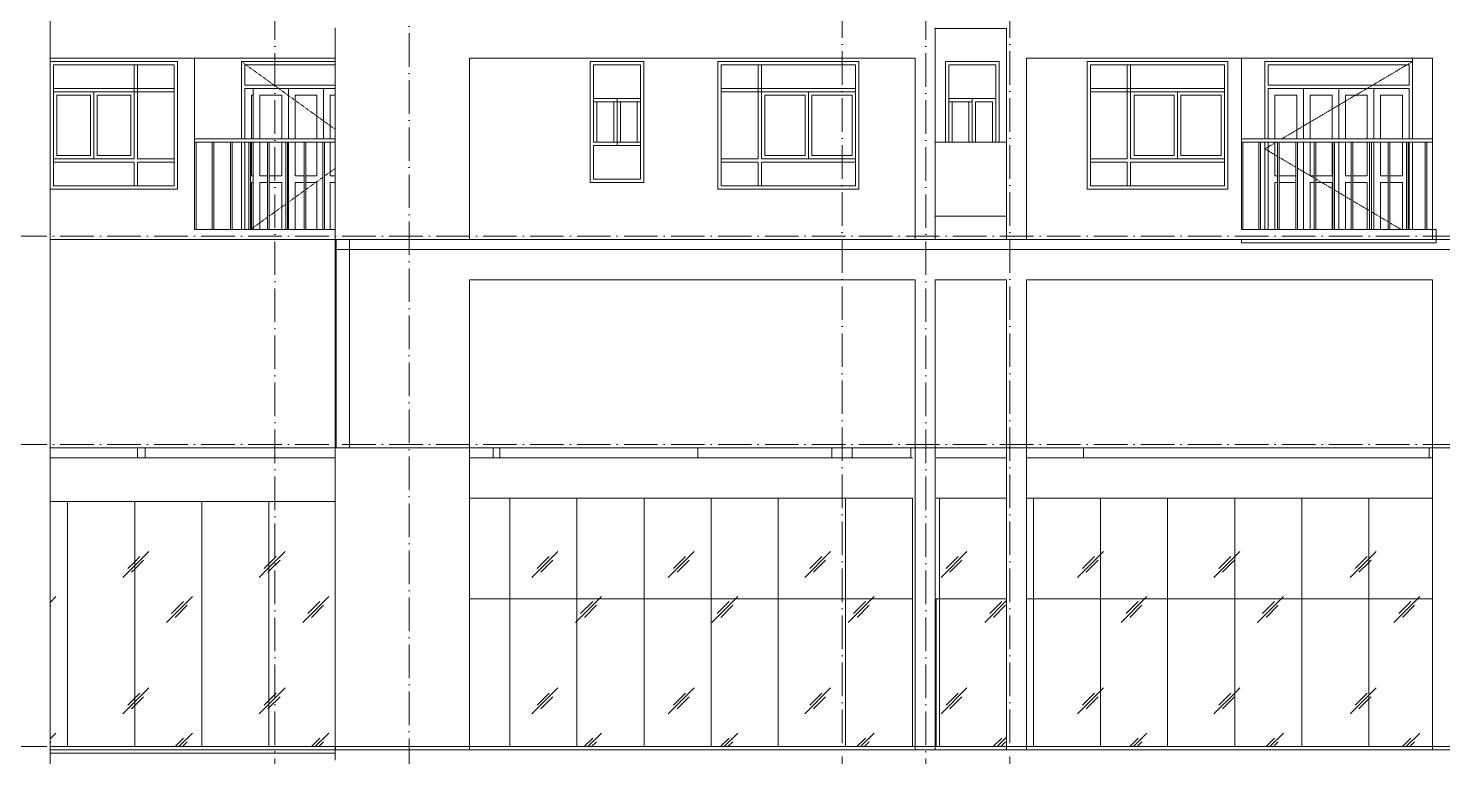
# Model space of a CAD drawing. Header units: millimetres. Extents: x -20608 to 106651, y -8981 to 93550.
# Drawn here: x -4174 to 16901, y 10850 to 21695 of the extents above; entities that cross this region are included whole.
import ezdxf

# ---------------------------------------------------------------- set-up
doc = ezdxf.new("R2010")
doc.units = ezdxf.units.MM
doc.linetypes.add('Dash 1_16_', pattern=[3.175, 1.5875, -1.5875])
doc.linetypes.add('Grid Line', pattern=[14, 10, -2, 0, -2])
for name, color, linetype, lineweight in [('CUA', 31, 'Continuous', 9), ('KINH', 152, 'Continuous', 5), ('NET CAT', 3, 'Continuous', 5), ('NET CATConcrete', 3, 'Continuous', 5), ('NET THAY 1', 41, 'Continuous', 5), ('NET THAY 2', 55, 'Continuous', 5), ('NET-THAY', 2, 'Continuous', 9), ('TRUC', 225, 'Continuous', 5)]:
    doc.layers.add(name, color=color, linetype=linetype, lineweight=lineweight)
pattern_1 = [(45, (40035.4, 1401.6), (0, 2032), [253.59, -2620.09]), (45, (39980.2, 1456.7), (0, 2032), [253.59, -2620.09]), (45, (39904.4, 1325.7), (0, 2032), [546.2, -2327.48]), (45, (38653.7, 2763), (0, 2032), [253.59, -2620.09]), (45, (38598.5, 2818.2), (0, 2032), [253.59, -2620.09]), (45, (38522.6, 2687.1), (0, 2032), [546.2, -2327.48])]

# ---------------------------------------------------------------- blocks, each defined once
blk = doc.blocks.new('System Panel - Glazed-V234-MẶT ĐỨNG 1-14')
at = {"layer": 'KINH'}
h = blk.add_hatch(dxfattribs=at)
h.set_pattern_fill('FP_3', color=256, style=0, pattern_type=2)
h.set_pattern_definition(pattern_1)
h.paths.add_polyline_path([(16751, 11000), (16751, 13200), (15801, 13200), (15801, 11000)], flags=0)
at = {"layer": 'KINH', "color": 7}
for p, q in [((16751, 13200), (15801, 13200)), ((15801, 13200), (15801, 11000))]:
    blk.add_line(p, q, dxfattribs=at)
blk = doc.blocks.new('System Panel - Glazed-V235-MẶT ĐỨNG 1-14')
at = {"layer": 'KINH'}
h = blk.add_hatch(dxfattribs=at)
h.set_pattern_fill('FP_3', color=256, style=0, pattern_type=2)
h.set_pattern_definition(pattern_1)
h.paths.add_polyline_path([(15801, 11000), (15801, 13200), (14801, 13200), (14801, 11000)], flags=0)
at = {"layer": 'KINH', "color": 7}
for p, q in [((15801, 13200), (14801, 13200)), ((14801, 13200), (14801, 11000)), ((15801, 11000), (15801, 13200))]:
    blk.add_line(p, q, dxfattribs=at)
blk = doc.blocks.new('System Panel - Glazed-V236-MẶT ĐỨNG 1-14')
at = {"layer": 'KINH'}
h = blk.add_hatch(dxfattribs=at)
h.set_pattern_fill('FP_3', color=256, style=0, pattern_type=2)
h.set_pattern_definition(pattern_1)
h.paths.add_polyline_path([(14801, 11000), (14801, 13200), (13801, 13200), (13801, 11000)], flags=0)
at = {"layer": 'KINH', "color": 7}
for p, q in [((14801, 13200), (13801, 13200)), ((13801, 13200), (13801, 11000)), ((14801, 11000), (14801, 13200))]:
    blk.add_line(p, q, dxfattribs=at)
blk = doc.blocks.new('System Panel - Glazed-V237-MẶT ĐỨNG 1-14')
at = {"layer": 'KINH'}
h = blk.add_hatch(dxfattribs=at)
h.set_pattern_fill('FP_3', color=256, style=0, pattern_type=2)
h.set_pattern_definition(pattern_1)
h.paths.add_polyline_path([(13801, 11000), (13801, 13200), (12801, 13200), (12801, 11000)], flags=0)
at = {"layer": 'KINH', "color": 7}
for p, q in [((13801, 13200), (12801, 13200)), ((12801, 13200), (12801, 11000)), ((13801, 11000), (13801, 13200))]:
    blk.add_line(p, q, dxfattribs=at)
blk = doc.blocks.new('System Panel - Glazed-V238-MẶT ĐỨNG 1-14')
at = {"layer": 'KINH'}
h = blk.add_hatch(dxfattribs=at)
h.set_pattern_fill('FP_3', color=256, style=0, pattern_type=2)
h.set_pattern_definition(pattern_1)
h.paths.add_polyline_path([(12801, 11000), (12801, 13200), (11801, 13200), (11801, 11000)], flags=0)
at = {"layer": 'KINH', "color": 7}
for p, q in [((12801, 13200), (11801, 13200)), ((11801, 13200), (11801, 11000)), ((12801, 11000), (12801, 13200))]:
    blk.add_line(p, q, dxfattribs=at)
blk = doc.blocks.new('System Panel - Glazed-V239-MẶT ĐỨNG 1-14')
at = {"layer": 'KINH'}
h = blk.add_hatch(dxfattribs=at)
h.set_pattern_fill('FP_3', color=256, style=0, pattern_type=2)
h.set_pattern_definition(pattern_1)
h.paths.add_polyline_path([(11801, 11000), (11801, 13200), (10801, 13200), (10801, 11000)], flags=0)
at = {"layer": 'KINH', "color": 7}
for p, q in [((11801, 13200), (10801, 13200)), ((10801, 13200), (10801, 11000)), ((11801, 11000), (11801, 13200))]:
    blk.add_line(p, q, dxfattribs=at)
blk = doc.blocks.new('System Panel - Glazed-V240-MẶT ĐỨNG 1-14')
at = {"layer": 'KINH', "color": 7}
for p, q in [((10801, 13200), (10701, 13200)), ((10801, 11000), (10801, 13200))]:
    blk.add_line(p, q, dxfattribs=at)
blk = doc.blocks.new('System Panel - Glazed-V241-MẶT ĐỨNG 1-14')
at = {"layer": 'KINH'}
h = blk.add_hatch(dxfattribs=at)
h.set_pattern_fill('FP_3', color=256, style=0, pattern_type=2)
h.set_pattern_definition(pattern_1)
h.paths.add_polyline_path([(10401, 11000), (10401, 13200), (9401, 13200), (9401, 11000)], flags=0)
at = {"layer": 'KINH', "color": 7}
for p, q in [((10401, 13200), (9401, 13200)), ((9401, 13200), (9401, 11000))]:
    blk.add_line(p, q, dxfattribs=at)
blk = doc.blocks.new('System Panel - Glazed-562014-MẶT ĐỨNG 1-14')
at = {"layer": 'KINH', "color": 7}
for p, q in [((9401, 13200), (9351, 13200)), ((9351, 13200), (9351, 11000)), ((9401, 11000), (9401, 13200))]:
    blk.add_line(p, q, dxfattribs=at)
blk = doc.blocks.new('System Panel - Glazed-V242-MẶT ĐỨNG 1-14')
at = {"layer": 'KINH'}
h = blk.add_hatch(dxfattribs=at)
h.set_pattern_fill('FP_3', color=256, style=0, pattern_type=2)
h.set_pattern_definition(pattern_1)
h.paths.add_polyline_path([(9001, 11000), (9001, 13200), (8001, 13200), (8001, 11000)], flags=0)
at = {"layer": 'KINH', "color": 7}
for p, q in [((9001, 13200), (8001, 13200)), ((8001, 13200), (8001, 11000)), ((9001, 11000), (9001, 13200))]:
    blk.add_line(p, q, dxfattribs=at)
blk = doc.blocks.new('System Panel - Glazed-V243-MẶT ĐỨNG 1-14')
at = {"layer": 'KINH'}
h = blk.add_hatch(dxfattribs=at)
h.set_pattern_fill('FP_3', color=256, style=0, pattern_type=2)
h.set_pattern_definition(pattern_1)
h.paths.add_polyline_path([(7001, 11000), (8001, 11000), (8001, 13200), (7001, 13200), (7001, 11395)], flags=0)
at = {"layer": 'KINH', "color": 7}
for p, q in [((8001, 13200), (7001, 13200)), ((7001, 13200), (7001, 11000)), ((8001, 11000), (8001, 13200))]:
    blk.add_line(p, q, dxfattribs=at)
blk = doc.blocks.new('System Panel - Glazed-V244-MẶT ĐỨNG 1-14')
at = {"layer": 'KINH'}
h = blk.add_hatch(dxfattribs=at)
h.set_pattern_fill('FP_3', color=256, style=0, pattern_type=2)
h.set_pattern_definition(pattern_1)
h.paths.add_polyline_path([(7001, 11000), (7001, 13200), (6001, 13200), (6001, 11000)], flags=0)
at = {"layer": 'KINH', "color": 7}
for p, q in [((7001, 13200), (6001, 13200)), ((6001, 13200), (6001, 11000)), ((7001, 11000), (7001, 13200))]:
    blk.add_line(p, q, dxfattribs=at)
blk = doc.blocks.new('System Panel - Glazed-V245-MẶT ĐỨNG 1-14')
at = {"layer": 'KINH'}
h = blk.add_hatch(dxfattribs=at)
h.set_pattern_fill('FP_3', color=256, style=0, pattern_type=2)
h.set_pattern_definition(pattern_1)
h.paths.add_polyline_path([(6001, 11000), (6001, 13200), (5001, 13200), (5001, 11000)], flags=0)
at = {"layer": 'KINH', "color": 7}
for p, q in [((6001, 13200), (5001, 13200)), ((5001, 13200), (5001, 11000)), ((6001, 11000), (6001, 13200))]:
    blk.add_line(p, q, dxfattribs=at)
blk = doc.blocks.new('System Panel - Glazed-610713-MẶT ĐỨNG 1-14')
at = {"layer": 'KINH'}
h = blk.add_hatch(dxfattribs=at)
h.set_pattern_fill('FP_3', color=256, style=0, pattern_type=2)
h.set_pattern_definition(pattern_1)
h.paths.add_polyline_path([(9001, 13200), (9001, 14700), (8001, 14700), (8001, 13200)], flags=0)
at = {"layer": 'KINH', "color": 7}
for p, q in [((8001, 14700), (8001, 13200)), ((9001, 13200), (9001, 14700)), ((8001, 13200), (9001, 13200))]:
    blk.add_line(p, q, dxfattribs=at)
blk = doc.blocks.new('System Panel - Glazed-V246-MẶT ĐỨNG 1-14')
at = {"layer": 'KINH'}
h = blk.add_hatch(dxfattribs=at)
h.set_pattern_fill('FP_3', color=256, style=0, pattern_type=2)
h.set_pattern_definition(pattern_1)
h.paths.add_polyline_path([(8001, 13200), (8001, 14700), (7001, 14700), (7001, 13200)], flags=0)
at = {"layer": 'KINH', "color": 7}
for p, q in [((7001, 14700), (7001, 13200)), ((8001, 13200), (8001, 14700)), ((7001, 13200), (8001, 13200))]:
    blk.add_line(p, q, dxfattribs=at)
blk = doc.blocks.new('System Panel - Glazed-V247-MẶT ĐỨNG 1-14')
at = {"layer": 'KINH'}
h = blk.add_hatch(dxfattribs=at)
h.set_pattern_fill('FP_3', color=256, style=0, pattern_type=2)
h.set_pattern_definition(pattern_1)
h.paths.add_polyline_path([(7001, 13200), (7001, 14700), (6001, 14700), (6001, 13200)], flags=0)
at = {"layer": 'KINH', "color": 7}
for p, q in [((6001, 14700), (6001, 13200)), ((7001, 13200), (7001, 14700)), ((6001, 13200), (7001, 13200))]:
    blk.add_line(p, q, dxfattribs=at)
blk = doc.blocks.new('System Panel - Glazed-V248-MẶT ĐỨNG 1-14')
at = {"layer": 'KINH'}
h = blk.add_hatch(dxfattribs=at)
h.set_pattern_fill('FP_3', color=256, style=0, pattern_type=2)
h.set_pattern_definition(pattern_1)
h.paths.add_polyline_path([(6001, 13200), (6001, 14700), (5001, 14700), (5001, 13200)], flags=0)
at = {"layer": 'KINH', "color": 7}
for p, q in [((5001, 14700), (5001, 13200)), ((6001, 13200), (6001, 14700)), ((5001, 13200), (6001, 13200))]:
    blk.add_line(p, q, dxfattribs=at)
blk = doc.blocks.new('System Panel - Glazed-V249-MẶT ĐỨNG 1-14')
at = {"layer": 'KINH'}
h = blk.add_hatch(dxfattribs=at)
h.set_pattern_fill('FP_3', color=256, style=0, pattern_type=2)
h.set_pattern_definition(pattern_1)
h.paths.add_polyline_path([(10401, 13200), (10401, 14700), (9401, 14700), (9401, 13200)], flags=0)
at = {"layer": 'KINH', "color": 7}
for p, q in [((9401, 14700), (9401, 13200)), ((9401, 13200), (10401, 13200))]:
    blk.add_line(p, q, dxfattribs=at)
blk = doc.blocks.new('System Panel - Glazed-V250-MẶT ĐỨNG 1-14')
at = {"layer": 'KINH'}
h = blk.add_hatch(dxfattribs=at)
h.set_pattern_fill('FP_3', color=256, style=0, pattern_type=2)
h.set_pattern_definition(pattern_1)
h.paths.add_polyline_path([(16751, 13200), (16751, 14700), (15801, 14700), (15801, 13200)], flags=0)
at = {"layer": 'KINH', "color": 7}
for p, q in [((15801, 14700), (15801, 13200)), ((15801, 13200), (16751, 13200))]:
    blk.add_line(p, q, dxfattribs=at)
blk = doc.blocks.new('System Panel - Glazed-V251-MẶT ĐỨNG 1-14')
at = {"layer": 'KINH'}
h = blk.add_hatch(dxfattribs=at)
h.set_pattern_fill('FP_3', color=256, style=0, pattern_type=2)
h.set_pattern_definition(pattern_1)
h.paths.add_polyline_path([(15801, 13200), (15801, 14700), (14801, 14700), (14801, 13200)], flags=0)
at = {"layer": 'KINH', "color": 7}
for p, q in [((14801, 14700), (14801, 13200)), ((15801, 13200), (15801, 14700)), ((14801, 13200), (15801, 13200))]:
    blk.add_line(p, q, dxfattribs=at)
blk = doc.blocks.new('System Panel - Glazed-V252-MẶT ĐỨNG 1-14')
at = {"layer": 'KINH'}
h = blk.add_hatch(dxfattribs=at)
h.set_pattern_fill('FP_3', color=256, style=0, pattern_type=2)
h.set_pattern_definition(pattern_1)
h.paths.add_polyline_path([(14801, 13200), (14801, 14700), (13801, 14700), (13801, 13200)], flags=0)
at = {"layer": 'KINH', "color": 7}
for p, q in [((13801, 14700), (13801, 13200)), ((14801, 13200), (14801, 14700)), ((13801, 13200), (14801, 13200))]:
    blk.add_line(p, q, dxfattribs=at)
blk = doc.blocks.new('System Panel - Glazed-V253-MẶT ĐỨNG 1-14')
at = {"layer": 'KINH'}
h = blk.add_hatch(dxfattribs=at)
h.set_pattern_fill('FP_3', color=256, style=0, pattern_type=2)
h.set_pattern_definition(pattern_1)
h.paths.add_polyline_path([(13801, 13200), (13801, 14700), (12801, 14700), (12801, 13200)], flags=0)
at = {"layer": 'KINH', "color": 7}
for p, q in [((12801, 14700), (12801, 13200)), ((13801, 13200), (13801, 14700)), ((12801, 13200), (13801, 13200))]:
    blk.add_line(p, q, dxfattribs=at)
blk = doc.blocks.new('System Panel - Glazed-V254-MẶT ĐỨNG 1-14')
at = {"layer": 'KINH'}
h = blk.add_hatch(dxfattribs=at)
h.set_pattern_fill('FP_3', color=256, style=0, pattern_type=2)
h.set_pattern_definition(pattern_1)
h.paths.add_polyline_path([(12801, 13200), (12801, 14700), (11801, 14700), (11801, 13200)], flags=0)
at = {"layer": 'KINH', "color": 7}
for p, q in [((11801, 14700), (11801, 13200)), ((12801, 13200), (12801, 14700)), ((11801, 13200), (12801, 13200))]:
    blk.add_line(p, q, dxfattribs=at)
blk = doc.blocks.new('System Panel - Glazed-V255-MẶT ĐỨNG 1-14')
at = {"layer": 'KINH'}
h = blk.add_hatch(dxfattribs=at)
h.set_pattern_fill('FP_3', color=256, style=0, pattern_type=2)
h.set_pattern_definition(pattern_1)
h.paths.add_polyline_path([(11801, 13200), (11801, 14700), (10801, 14700), (10801, 13200)], flags=0)
at = {"layer": 'KINH', "color": 7}
for p, q in [((10801, 14700), (10801, 13200)), ((11801, 13200), (11801, 14700)), ((10801, 13200), (11801, 13200))]:
    blk.add_line(p, q, dxfattribs=at)
blk = doc.blocks.new('System Panel - Glazed-V276-MẶT ĐỨNG 1-14')
at = {"layer": 'KINH'}
h = blk.add_hatch(dxfattribs=at)
h.set_pattern_fill('FP_3', color=256, style=0, pattern_type=2)
h.set_pattern_definition(pattern_1)
h.paths.add_polyline_path([(5001, 11000), (5001, 13200), (4001, 13200), (4001, 11000), (4312, 11000)], flags=0)
at = {"layer": 'KINH', "color": 7}
for p, q in [((5001, 13200), (4001, 13200)), ((4001, 13200), (4001, 11000)), ((5001, 11000), (5001, 13200))]:
    blk.add_line(p, q, dxfattribs=at)
blk = doc.blocks.new('System Panel - Glazed-V277-MẶT ĐỨNG 1-14')
at = {"layer": 'KINH'}
h = blk.add_hatch(dxfattribs=at)
h.set_pattern_fill('FP_3', color=256, style=0, pattern_type=2)
h.set_pattern_definition(pattern_1)
h.paths.add_polyline_path([(5001, 13200), (5001, 14700), (4001, 14700), (4001, 13200), (4312, 13200)], flags=0)
at = {"layer": 'KINH', "color": 7}
for p, q in [((4001, 14700), (4001, 13200)), ((5001, 13200), (5001, 14700)), ((4001, 13200), (5001, 13200))]:
    blk.add_line(p, q, dxfattribs=at)
blk = doc.blocks.new('System Panel - Glazed-V278-MẶT ĐỨNG 1-14')
at = {"layer": 'KINH'}
h = blk.add_hatch(dxfattribs=at)
h.set_pattern_fill('FP_3', color=256, style=0, pattern_type=2)
h.set_pattern_definition(pattern_1)
h.paths.add_polyline_path([(4001, 11000), (4001, 13200), (3001, 13200), (3001, 11000)], flags=0)
at = {"layer": 'KINH', "color": 7}
for p, q in [((4001, 13200), (3001, 13200)), ((3001, 13200), (3001, 11000)), ((4001, 11000), (4001, 13200))]:
    blk.add_line(p, q, dxfattribs=at)
blk = doc.blocks.new('System Panel - Glazed-V279-MẶT ĐỨNG 1-14')
at = {"layer": 'KINH'}
h = blk.add_hatch(dxfattribs=at)
h.set_pattern_fill('FP_3', color=256, style=0, pattern_type=2)
h.set_pattern_definition(pattern_1)
h.paths.add_polyline_path([(4001, 13200), (4001, 14700), (3001, 14700), (3001, 13200)], flags=0)
at = {"layer": 'KINH', "color": 7}
for p, q in [((3001, 14700), (3001, 13200)), ((4001, 13200), (4001, 14700)), ((3001, 13200), (4001, 13200))]:
    blk.add_line(p, q, dxfattribs=at)
blk = doc.blocks.new('System Panel - Glazed-V280-MẶT ĐỨNG 1-14')
at = {"layer": 'KINH', "color": 7}
for p, q in [((3001, 13200), (2401, 13200)), ((3001, 11000), (3001, 13200))]:
    blk.add_line(p, q, dxfattribs=at)
blk = doc.blocks.new('System Panel - Glazed-623977-MẶT ĐỨNG 1-14')
at = {"layer": 'KINH', "color": 7}
for p, q in [((3001, 13200), (3001, 14700)), ((2401, 13200), (3001, 13200))]:
    blk.add_line(p, q, dxfattribs=at)
blk = doc.blocks.new('System Panel - Glazed-V334-MẶT ĐỨNG 1-14')
at = {"layer": 'KINH'}
h = blk.add_hatch(dxfattribs=at)
h.set_pattern_fill('FP_3', color=256, style=0, pattern_type=2)
h.set_pattern_definition(pattern_1)
h.paths.add_polyline_path([(-588, 11000), (401, 11000), (401, 14650), (-588, 14650), (-588, 11395)], flags=0)
at = {"layer": 'KINH', "color": 7}
blk.add_line((-588, 14650), (-588, 11000), dxfattribs=at)
blk = doc.blocks.new('System Panel - Glazed-V335-MẶT ĐỨNG 1-14')
at = {"layer": 'KINH'}
h = blk.add_hatch(dxfattribs=at)
h.set_pattern_fill('FP_3', color=256, style=0, pattern_type=2)
h.set_pattern_definition(pattern_1)
h.paths.add_polyline_path([(-1588, 11000), (-588, 11000), (-588, 14650), (-1588, 14650), (-1588, 11395)], flags=0)
at = {"layer": 'KINH', "color": 7}
for p, q in [((-1588, 14650), (-1588, 11000)), ((-588, 11000), (-588, 14650))]:
    blk.add_line(p, q, dxfattribs=at)
blk = doc.blocks.new('System Panel - Glazed-V336-MẶT ĐỨNG 1-14')
at = {"layer": 'KINH'}
h = blk.add_hatch(dxfattribs=at)
h.set_pattern_fill('FP_3', color=256, style=0, pattern_type=2)
h.set_pattern_definition(pattern_1)
h.paths.add_polyline_path([(-1588, 11000), (-1588, 14650), (-2588, 14650), (-2588, 11000), (-2047, 11000)], flags=0)
at = {"layer": 'KINH', "color": 7}
for p, q in [((-2588, 14650), (-2588, 11000)), ((-1588, 11000), (-1588, 14650))]:
    blk.add_line(p, q, dxfattribs=at)
blk = doc.blocks.new('System Panel - Glazed-V337-MẶT ĐỨNG 1-14')
at = {"layer": 'KINH'}
h = blk.add_hatch(dxfattribs=at)
h.set_pattern_fill('FP_3', color=256, style=0, pattern_type=2)
h.set_pattern_definition(pattern_1)
h.paths.add_polyline_path([(-3588, 11000), (-2588, 11000), (-2588, 14650), (-3588, 14650), (-3588, 11395)], flags=0)
at = {"layer": 'KINH', "color": 7}
for p, q in [((-3588, 14650), (-3588, 11000)), ((-2588, 11000), (-2588, 14650))]:
    blk.add_line(p, q, dxfattribs=at)
blk = doc.blocks.new('System Panel - Glazed-633515-MẶT ĐỨNG 1-14')
at = {"layer": 'KINH'}
h = blk.add_hatch(dxfattribs=at)
h.set_pattern_fill('FP_3', color=256, style=0, pattern_type=2)
h.set_pattern_definition(pattern_1)
h.paths.add_polyline_path([(-3849, 11000), (-3588, 11000), (-3588, 14650), (-3849, 14650), (-3849, 11395)], flags=0)
at = {"layer": 'KINH', "color": 7}
blk.add_line((-3588, 11000), (-3588, 14650), dxfattribs=at)
blk = doc.blocks.new('ALC1807-ASCENT PLAZA-TANG 1_2_rvt-1-MẶT ĐỨNG 1-14')
at = {"layer": 'NET-THAY', "color": 250, "lineweight": 15}
for p, q in [((401, 18550), (-3849, 18550)), ((41016, 18550), (414, 18550)), ((414, 18550), (414, 15450)), ((414, 15450), (414, 18550)), ((414, 18550), (614, 18550)), ((614, 18550), (614, 15450)), ((-3849, 15450), (401, 15450)), ((-2549, 15450), (-2549, 15300)), ((-2433, 15450), (-2433, 15300)), ((414, 15450), (41016, 15450)), ((614, 15450), (414, 15450)), ((2851, 15300), (2851, 15450)), ((5801, 15450), (5801, 15300))]:
    blk.add_line(p, q, dxfattribs=at)
at = {"layer": 'NET-THAY', "color": 10}
for p, q in [((-3849, 11000), (401, 11000)), ((401, 11000), (41001, 11000)), ((401, 11000), (401, 10950)), ((401, 10950), (-3849, 10950)), ((41001, 10950), (401, 10950))]:
    blk.add_line(p, q, dxfattribs=at)
at = {"color": 10, "lineweight": 9}
for name in ['System Panel - Glazed-633515-MẶT ĐỨNG 1-14', 'System Panel - Glazed-V337-MẶT ĐỨNG 1-14', 'System Panel - Glazed-V336-MẶT ĐỨNG 1-14', 'System Panel - Glazed-V335-MẶT ĐỨNG 1-14', 'System Panel - Glazed-V334-MẶT ĐỨNG 1-14', 'System Panel - Glazed-623977-MẶT ĐỨNG 1-14', 'System Panel - Glazed-V279-MẶT ĐỨNG 1-14', 'System Panel - Glazed-V277-MẶT ĐỨNG 1-14', 'System Panel - Glazed-V248-MẶT ĐỨNG 1-14', 'System Panel - Glazed-V247-MẶT ĐỨNG 1-14', 'System Panel - Glazed-V246-MẶT ĐỨNG 1-14', 'System Panel - Glazed-610713-MẶT ĐỨNG 1-14', 'System Panel - Glazed-V249-MẶT ĐỨNG 1-14', 'System Panel - Glazed-V255-MẶT ĐỨNG 1-14', 'System Panel - Glazed-V254-MẶT ĐỨNG 1-14', 'System Panel - Glazed-V253-MẶT ĐỨNG 1-14', 'System Panel - Glazed-V252-MẶT ĐỨNG 1-14', 'System Panel - Glazed-V251-MẶT ĐỨNG 1-14', 'System Panel - Glazed-V250-MẶT ĐỨNG 1-14', 'System Panel - Glazed-V280-MẶT ĐỨNG 1-14', 'System Panel - Glazed-V278-MẶT ĐỨNG 1-14', 'System Panel - Glazed-V276-MẶT ĐỨNG 1-14', 'System Panel - Glazed-V245-MẶT ĐỨNG 1-14', 'System Panel - Glazed-V244-MẶT ĐỨNG 1-14', 'System Panel - Glazed-V243-MẶT ĐỨNG 1-14', 'System Panel - Glazed-V242-MẶT ĐỨNG 1-14', 'System Panel - Glazed-562014-MẶT ĐỨNG 1-14', 'System Panel - Glazed-V241-MẶT ĐỨNG 1-14', 'System Panel - Glazed-V240-MẶT ĐỨNG 1-14', 'System Panel - Glazed-V239-MẶT ĐỨNG 1-14', 'System Panel - Glazed-V238-MẶT ĐỨNG 1-14', 'System Panel - Glazed-V237-MẶT ĐỨNG 1-14', 'System Panel - Glazed-V236-MẶT ĐỨNG 1-14', 'System Panel - Glazed-V235-MẶT ĐỨNG 1-14', 'System Panel - Glazed-V234-MẶT ĐỨNG 1-14']:
    blk.add_blockref(name, (0, 0), dxfattribs=at)
blk = doc.blocks.new('CUA LO GIA - CUA LO GIA 2-933567-MẶT ĐỨNG 1-14')
at = {"layer": 'CUA', "color": 7, "linetype": 'Dash 1_16_', "lineweight": 5}
for p, q in [((401, 20189), (-999, 21200)), ((401, 19611), (238, 19494)), ((213, 19476), (-37, 19295)), ((-62, 19277), (-312, 19097)), ((-337, 19078), (-587, 18898)), ((-612, 18880), (-861, 18700))]:
    blk.add_line(p, q, dxfattribs=at)
at = {"layer": 'CUA', "color": 10}
for p, q in [((-999, 20050), (-999, 21200)), ((401, 21200), (-999, 21200)), ((-949, 21150), (-949, 20850)), ((-949, 21150), (401, 21150)), ((401, 20850), (-949, 20850)), ((-949, 20800), (-949, 20050)), ((-949, 20800), (401, 20800)), ((-849, 20700), (-849, 20050)), ((-849, 20700), (-824, 20700)), ((-824, 20050), (-824, 20800)), ((-299, 20800), (-824, 20800)), ((-724, 20700), (-399, 20700)), ((-724, 20700), (-724, 20050)), ((-399, 20050), (-399, 20700)), ((226, 20800), (-299, 20800)), ((-299, 20050), (-299, 20800)), ((-299, 20800), (-299, 20050)), ((-199, 20700), (-199, 20050)), ((-199, 20700), (126, 20700)), ((126, 20050), (126, 20700)), ((226, 20800), (226, 20050)), ((326, 20700), (401, 20700)), ((326, 20700), (326, 20050)), ((-999, 18700), (-999, 20000)), ((-949, 20000), (-949, 18700)), ((-849, 20000), (-849, 19500)), ((-824, 18700), (-824, 20000)), ((-724, 20000), (-724, 19500)), ((-399, 19500), (-399, 20000)), ((-299, 18700), (-299, 20000)), ((-299, 20000), (-299, 18700)), ((-199, 20000), (-199, 19500)), ((126, 19500), (126, 20000)), ((326, 20000), (326, 19500)), ((-849, 19500), (-824, 19500)), ((-824, 19400), (-849, 19400)), ((-849, 19400), (-849, 18700)), ((-724, 19500), (-612, 19500)), ((-724, 19400), (-724, 18700)), ((-612, 19400), (-724, 19400)), ((-587, 19500), (-399, 19500)), ((-399, 19400), (-587, 19400)), ((-399, 18700), (-399, 19400)), ((-199, 19500), (-62, 19500)), ((-62, 19400), (-199, 19400)), ((-199, 19400), (-199, 18700)), ((-37, 19500), (126, 19500)), ((126, 19400), (-37, 19400)), ((126, 18700), (126, 19400)), ((326, 19500), (401, 19500)), ((326, 19400), (326, 18700)), ((401, 19400), (326, 19400))]:
    blk.add_line(p, q, dxfattribs=at)
blk = doc.blocks.new('X-PHONG NGU 2 - X-PHONG NGU 2_Recovery_ 4-967048-MẶT ĐỨNG 1-14')
at = {"layer": 'CUA', "color": 10}
for p, q in [((-1949, 21200), (-3849, 21200)), ((-3799, 19350), (-3799, 21150)), ((-3799, 21150), (-1999, 21150)), ((-2549, 21150), (-2599, 21150)), ((-2599, 21150), (-2599, 19750)), ((-2549, 19750), (-2549, 21150)), ((-1999, 21150), (-1999, 19350)), ((-1949, 19300), (-1949, 21200)), ((-3799, 20800), (-3799, 20750)), ((-1999, 20800), (-3799, 20800)), ((-3799, 20750), (-1999, 20750)), ((-3749, 19800), (-3749, 20700)), ((-3749, 20700), (-3249, 20700)), ((-3249, 20700), (-3249, 19800)), ((-3199, 20750), (-3199, 19750)), ((-2599, 20750), (-3199, 20750)), ((-3149, 20700), (-2649, 20700)), ((-3149, 19800), (-3149, 20700)), ((-2649, 20700), (-2649, 19800)), ((-2599, 19750), (-2599, 20750)), ((-1999, 20750), (-1999, 20800)), ((-2599, 19750), (-3799, 19750)), ((-3799, 19750), (-3799, 19700)), ((-3799, 19700), (-2599, 19700)), ((-3249, 19800), (-3749, 19800)), ((-3199, 19750), (-2599, 19750)), ((-2649, 19800), (-3149, 19800)), ((-2599, 19700), (-2599, 19350)), ((-1999, 19750), (-2549, 19750)), ((-2549, 19350), (-2549, 19700)), ((-2549, 19700), (-1999, 19700)), ((-1999, 19700), (-1999, 19750)), ((-3849, 19300), (-1949, 19300)), ((-1999, 19350), (-3799, 19350)), ((-2599, 19350), (-2549, 19350))]:
    blk.add_line(p, q, dxfattribs=at)
blk = doc.blocks.new('Railing - 25mm-924614-MẶT ĐỨNG 1-14')
at = {"layer": 'NET THAY 2', "color": 7}
for p, q in [((213, 20000), (213, 18700)), ((238, 18700), (238, 20000))]:
    blk.add_line(p, q, dxfattribs=at)
blk = doc.blocks.new('Railing - 25mm-V404-MẶT ĐỨNG 1-14')
at = {"layer": 'NET THAY 2', "color": 7}
blk.add_line((-1674, 18700), (-1674, 20000), dxfattribs=at)
blk = doc.blocks.new('Railing - Railing-934011-MẶT ĐỨNG 1-14')
for name, p in [('Railing - 25mm-V404-MẶT ĐỨNG 1-14', (0, 0)), ('Railing - 25mm-924614-MẶT ĐỨNG 1-14', (-1650, 0)), ('Railing - 25mm-924614-MẶT ĐỨNG 1-14', (-1375, 0)), ('Railing - 25mm-924614-MẶT ĐỨNG 1-14', (-1100, 0)), ('Railing - 25mm-924614-MẶT ĐỨNG 1-14', (-825, 0)), ('Railing - 25mm-924614-MẶT ĐỨNG 1-14', (-550, 0)), ('Railing - 25mm-924614-MẶT ĐỨNG 1-14', (-275, 0)), ('Railing - 25mm-924614-MẶT ĐỨNG 1-14', (0, 0))]:
    blk.add_blockref(name, p)
blk = doc.blocks.new('Top Rail Type - Top Rail_Internal_-934014-MẶT ĐỨNG 1-14')
at = {"layer": 'NET THAY 1', "color": 7}
for p, q in [((401, 20050), (-1699, 20050)), ((401, 20000), (-1699, 20000))]:
    blk.add_line(p, q, dxfattribs=at)
blk = doc.blocks.new('X-PHONG NGU 1 - X-PHONG NGU 2_Recovery_-702554-MẶT ĐỨNG 1-14')
at = {"layer": 'CUA', "color": 10}
for p, q in [((4199, 21200), (4199, 19400)), ((4999, 21200), (4199, 21200)), ((4249, 20000), (4249, 21150)), ((4249, 21150), (4949, 21150)), ((4949, 21150), (4949, 20000)), ((4999, 19400), (4999, 21200)), ((4949, 20650), (4249, 20650)), ((4249, 20650), (4249, 20600)), ((4249, 20600), (4949, 20600)), ((4299, 20000), (4299, 20600)), ((4549, 20600), (4549, 20000)), ((4599, 20650), (4599, 19950)), ((4949, 20650), (4599, 20650)), ((4649, 20600), (4899, 20600)), ((4649, 20000), (4649, 20600)), ((4899, 20600), (4899, 20000)), ((4949, 20600), (4949, 20650)), ((4949, 19950), (4949, 20650)), ((4949, 20000), (4249, 20000)), ((4249, 19950), (4949, 19950)), ((4249, 19450), (4249, 19950)), ((4599, 19950), (4949, 19950)), ((4899, 20000), (4649, 20000)), ((4949, 19950), (4949, 19450)), ((4199, 19400), (4999, 19400)), ((4949, 19450), (4249, 19450))]:
    blk.add_line(p, q, dxfattribs=at)
blk = doc.blocks.new('X-PHONG NGU 2 - X-PHONG NGU 2_Recovery_-932889-MẶT ĐỨNG 1-14')
at = {"layer": 'CUA', "color": 10}
for p, q in [((6101, 21200), (6101, 19300)), ((8201, 21200), (6101, 21200)), ((6151, 21150), (8151, 21150)), ((6151, 19350), (6151, 21150)), ((6751, 21150), (6701, 21150)), ((6701, 21150), (6701, 19750)), ((6751, 19750), (6751, 21150)), ((8151, 21150), (8151, 19350)), ((8201, 19300), (8201, 21200)), ((8151, 20800), (6151, 20800)), ((6151, 20800), (6151, 20750)), ((6151, 20750), (8151, 20750)), ((7451, 20750), (6751, 20750)), ((6751, 20750), (6751, 19750)), ((6801, 19800), (6801, 20700)), ((6801, 20700), (7401, 20700)), ((7401, 20700), (7401, 19800)), ((7451, 19750), (7451, 20750)), ((7501, 20700), (8101, 20700)), ((7501, 19800), (7501, 20700)), ((8101, 20700), (8101, 19800)), ((8151, 20750), (8151, 20800)), ((6701, 19750), (6151, 19750)), ((6151, 19750), (6151, 19700)), ((6151, 19700), (6701, 19700)), ((6701, 19700), (6701, 19350)), ((6751, 19750), (7451, 19750)), ((8151, 19750), (6751, 19750)), ((6751, 19350), (6751, 19700)), ((6751, 19700), (8151, 19700)), ((7401, 19800), (6801, 19800)), ((8101, 19800), (7501, 19800)), ((8151, 19700), (8151, 19750)), ((6101, 19300), (8201, 19300)), ((8151, 19350), (6151, 19350)), ((6701, 19350), (6751, 19350))]:
    blk.add_line(p, q, dxfattribs=at)
blk = doc.blocks.new('CUA LO GIA - DB6-937381-MẶT ĐỨNG 1-14')
at = {"layer": 'CUA', "color": 10}
for p, q in [((16451, 21200), (14251, 21200)), ((14251, 21200), (14251, 20050)), ((14301, 20850), (14301, 21150)), ((14301, 21150), (16401, 21150)), ((16401, 21150), (16401, 20850)), ((16401, 20850), (14301, 20850)), ((14301, 20800), (16401, 20800)), ((14301, 20050), (14301, 20800)), ((14401, 20700), (14401, 20050)), ((14401, 20700), (14726, 20700)), ((14726, 20050), (14726, 20700)), ((14826, 20050), (14826, 20800)), ((15351, 20800), (14826, 20800)), ((14926, 20700), (15251, 20700)), ((14926, 20700), (14926, 20050)), ((15251, 20050), (15251, 20700)), ((15351, 20800), (15351, 20050)), ((15876, 20800), (15351, 20800)), ((15351, 20050), (15351, 20800)), ((15451, 20700), (15451, 20050)), ((15451, 20700), (15776, 20700)), ((15776, 20050), (15776, 20700)), ((15876, 20800), (15876, 20050)), ((15976, 20700), (16301, 20700)), ((15976, 20700), (15976, 20050)), ((16301, 20050), (16301, 20700)), ((16401, 20800), (16401, 20050)), ((14251, 20000), (14251, 18700)), ((14301, 18700), (14301, 20000)), ((14401, 20000), (14401, 19500)), ((14826, 18700), (14826, 20000)), ((14926, 20000), (14926, 19500)), ((15251, 19500), (15251, 20000)), ((15351, 20000), (15351, 18700)), ((15351, 18700), (15351, 20000)), ((15451, 20000), (15451, 19500)), ((15776, 19500), (15776, 20000)), ((15876, 20000), (15876, 18700)), ((15976, 20000), (15976, 19500)), ((16301, 19500), (16301, 20000)), ((16401, 20000), (16401, 18700)), ((14401, 19500), (14437, 19500)), ((14437, 19400), (14401, 19400)), ((14401, 19400), (14401, 18700)), ((14462, 19500), (14712, 19500)), ((14712, 19400), (14462, 19400)), ((14926, 19500), (14987, 19500)), ((14926, 19400), (14926, 18700)), ((14987, 19400), (14926, 19400)), ((15012, 19500), (15251, 19500)), ((15251, 19400), (15012, 19400)), ((15251, 18700), (15251, 19400)), ((15451, 19500), (15537, 19500)), ((15537, 19400), (15451, 19400)), ((15451, 19400), (15451, 18700)), ((15562, 19500), (15776, 19500)), ((15776, 19400), (15562, 19400)), ((15776, 18700), (15776, 19400)), ((15976, 19500), (16087, 19500)), ((15976, 19400), (15976, 18700)), ((16087, 19400), (15976, 19400)), ((16112, 19500), (16301, 19500)), ((16301, 19400), (16112, 19400)), ((16301, 18700), (16301, 19400))]:
    blk.add_line(p, q, dxfattribs=at)
at = {"layer": 'CUA', "color": 7, "linetype": 'Dash 1_16_', "lineweight": 5}
for p, q in [((14504, 20050), (16451, 21200)), ((14251, 19900), (14420, 20000)), ((14251, 19900), (14437, 19790)), ((14462, 19775), (14712, 19628)), ((14737, 19613), (14987, 19465)), ((15012, 19450), (15262, 19303)), ((15287, 19288), (15537, 19140)), ((15562, 19125), (15812, 18978)), ((15837, 18963), (16087, 18815)), ((16112, 18800), (16281, 18700))]:
    blk.add_line(p, q, dxfattribs=at)
blk = doc.blocks.new('X-PHONG NGU 2 - X-PHONG NGU 2_Recovery_-933566-MẶT ĐỨNG 1-14')
at = {"layer": 'CUA', "color": 10}
for p, q in [((11651, 21150), (13651, 21150)), ((11651, 21150), (11651, 19350)), ((12251, 21150), (12201, 21150)), ((12201, 19750), (12201, 21150)), ((12251, 21150), (12251, 19750)), ((13651, 19350), (13651, 21150)), ((13651, 20800), (11651, 20800)), ((11651, 20800), (11651, 20750)), ((11651, 20750), (13651, 20750)), ((12301, 20700), (12301, 19800)), ((12301, 20700), (12901, 20700)), ((12901, 19800), (12901, 20700)), ((12951, 19750), (12951, 20750)), ((13651, 20750), (12951, 20750)), ((13001, 20700), (13601, 20700)), ((13001, 20700), (13001, 19800)), ((13601, 19800), (13601, 20700)), ((13651, 20750), (13651, 20800)), ((13651, 20750), (13651, 19750)), ((11651, 19750), (12201, 19750)), ((11651, 19700), (11651, 19750)), ((12201, 19700), (11651, 19700)), ((12201, 19350), (12201, 19700)), ((12251, 19750), (13651, 19750)), ((12251, 19700), (12251, 19350)), ((13651, 19700), (12251, 19700)), ((12301, 19800), (12901, 19800)), ((13651, 19750), (12951, 19750)), ((13001, 19800), (13601, 19800)), ((13651, 19750), (13651, 19700)), ((11651, 19350), (13651, 19350)), ((12251, 19350), (12201, 19350))]:
    blk.add_line(p, q, dxfattribs=at)
blk = doc.blocks.new('X-PHONG NGU 1 - X-PHONG NGU 850-937383-MẶT ĐỨNG 1-14')
at = {"layer": 'CUA', "color": 10}
for p, q in [((10291, 21200), (9491, 21200)), ((9491, 20000), (9491, 21200)), ((9541, 21150), (9541, 20000)), ((9541, 21150), (10241, 21150)), ((10241, 20000), (10241, 21150)), ((10291, 21200), (10291, 20000)), ((9541, 20650), (9891, 20650)), ((9541, 20600), (9891, 20600)), ((9591, 20600), (9591, 20000)), ((9591, 20600), (9841, 20600)), ((9841, 20000), (9841, 20600)), ((9891, 20000), (9891, 20650)), ((10241, 20650), (9891, 20650)), ((9941, 20600), (10191, 20600)), ((9941, 20600), (9941, 20000)), ((10191, 20000), (10191, 20600)), ((10241, 20650), (10241, 20000))]:
    blk.add_line(p, q, dxfattribs=at)
blk = doc.blocks.new('Railing - 25mm-V405-MẶT ĐỨNG 1-14')
at = {"layer": 'NET THAY 2', "color": 7}
for p, q in [((16637, 18700), (16637, 20000)), ((16662, 18700), (16662, 20000))]:
    blk.add_line(p, q, dxfattribs=at)
blk = doc.blocks.new('Railing - 25mm-V406-MẶT ĐỨNG 1-14')
at = {"layer": 'NET THAY 2', "color": 7}
blk.add_line((13924, 18700), (13924, 20000), dxfattribs=at)
blk = doc.blocks.new('Railing - Railing-960403-MẶT ĐỨNG 1-14')
for name, p in [('Railing - 25mm-V406-MẶT ĐỨNG 1-14', (0, 0)), ('Railing - 25mm-V405-MẶT ĐỨNG 1-14', (-2475, 0)), ('Railing - 25mm-V405-MẶT ĐỨNG 1-14', (-2200, 0)), ('Railing - 25mm-V405-MẶT ĐỨNG 1-14', (-1925, 0)), ('Railing - 25mm-V405-MẶT ĐỨNG 1-14', (-1650, 0)), ('Railing - 25mm-V405-MẶT ĐỨNG 1-14', (-1375, 0)), ('Railing - 25mm-V405-MẶT ĐỨNG 1-14', (-1100, 0)), ('Railing - 25mm-V405-MẶT ĐỨNG 1-14', (-825, 0)), ('Railing - 25mm-V405-MẶT ĐỨNG 1-14', (-550, 0)), ('Railing - 25mm-V405-MẶT ĐỨNG 1-14', (-275, 0)), ('Railing - 25mm-V405-MẶT ĐỨNG 1-14', (0, 0))]:
    blk.add_blockref(name, p)
blk = doc.blocks.new('Top Rail Type - Top Rail_Internal_-960404-MẶT ĐỨNG 1-14')
at = {"layer": 'NET THAY 1', "color": 7}
for p, q in [((16751, 20050), (13901, 20050)), ((16751, 20000), (13901, 20000))]:
    blk.add_line(p, q, dxfattribs=at)
blk = doc.blocks.new('ALC1807-ASCENT PLAZA-TANG DIEN HINH_rvt-1-MẶT ĐỨNG 1-14')
at = {"layer": 'NET-THAY', "color": 250, "lineweight": 15}
for p, q in [((-1699, 21250), (-3849, 21250)), ((-3849, 21200), (-1949, 21200)), ((-1949, 21200), (-1949, 19300)), ((-1699, 18700), (-1699, 21250)), ((-999, 20050), (-999, 21200)), ((-999, 21200), (401, 21200)), ((9041, 21250), (2401, 21250)), ((2401, 21250), (2401, 18550)), ((4199, 19400), (4199, 21200)), ((4199, 21200), (4999, 21200)), ((4999, 21200), (4999, 19400)), ((6101, 19300), (6101, 21200)), ((6101, 21200), (8201, 21200)), ((8201, 21200), (8201, 19300)), ((9041, 18550), (9041, 21250)), ((9491, 21200), (10291, 21200)), ((9491, 20000), (9491, 21200)), ((10291, 21200), (10291, 20000)), ((13901, 21250), (10701, 21250)), ((10701, 21250), (10701, 18550)), ((11601, 19300), (11601, 21200)), ((11601, 21200), (13701, 21200)), ((13701, 21200), (13701, 19300)), ((13901, 18700), (13901, 21250)), ((14251, 20050), (14251, 21200)), ((14251, 21200), (16451, 21200)), ((16451, 21250), (16451, 20050)), ((-999, 18700), (-999, 20000)), ((10401, 20000), (9341, 20000)), ((14251, 18700), (14251, 20000)), ((16451, 20000), (16451, 18700)), ((4999, 19400), (4199, 19400)), ((-1949, 19300), (-3849, 19300)), ((8201, 19300), (6101, 19300)), ((13701, 19300), (11601, 19300)), ((10401, 18900), (9341, 18900)), ((401, 18700), (-1699, 18700)), ((2401, 18550), (9041, 18550)), ((10701, 18550), (13901, 18550)), ((16801, 18700), (13901, 18700)), ((13901, 18550), (13901, 18500)), ((16801, 18500), (16801, 18700)), ((13901, 18500), (16801, 18500))]:
    blk.add_line(p, q, dxfattribs=at)
at = {"color": 250, "lineweight": 15}
for name in ['X-PHONG NGU 2 - X-PHONG NGU 2_Recovery_ 4-967048-MẶT ĐỨNG 1-14', 'CUA LO GIA - CUA LO GIA 2-933567-MẶT ĐỨNG 1-14', 'X-PHONG NGU 1 - X-PHONG NGU 2_Recovery_-702554-MẶT ĐỨNG 1-14', 'X-PHONG NGU 2 - X-PHONG NGU 2_Recovery_-932889-MẶT ĐỨNG 1-14', 'X-PHONG NGU 1 - X-PHONG NGU 850-937383-MẶT ĐỨNG 1-14', 'X-PHONG NGU 2 - X-PHONG NGU 2_Recovery_-933566-MẶT ĐỨNG 1-14', 'CUA LO GIA - DB6-937381-MẶT ĐỨNG 1-14', 'Top Rail Type - Top Rail_Internal_-934014-MẶT ĐỨNG 1-14', 'Top Rail Type - Top Rail_Internal_-960404-MẶT ĐỨNG 1-14', 'Railing - Railing-934011-MẶT ĐỨNG 1-14', 'Railing - Railing-960403-MẶT ĐỨNG 1-14']:
    blk.add_blockref(name, (0, 0), dxfattribs=at)
blk = doc.blocks.new('ALC1807-ASCENT PLAZA-TANG DIEN HINH-TANG 5_rvt-1-MẶT ĐỨNG 1-14')
at = {"layer": 'NET-THAY', "color": 90}
blk.add_line((9341, 21690), (10401, 21690), dxfattribs=at)

msp = doc.modelspace()

# ---------------------------------------------------------------- linework, layer by layer
at = {"layer": 'NET CAT'}
for p, q in [((-3849.5, 81250), (-3849.5, -50)), ((400.5, 18550), (400.5, 21700)), ((9340.5, 18550), (9340.5, 21700)), ((10400.5, 18550), (10400.5, 21700)), ((2400.5, 18550), (2400.5, 21250)), ((9040.5, 18550), (9040.5, 21250)), ((10700.5, 18550), (10700.5, 21250)), ((16750.5, 21250), (16750.5, 18550)), ((2400.5, 18550), (400.5, 18550)), ((9340.5, 18550), (9040.5, 18550)), ((10700.5, 18550), (10400.5, 18550)), ((16750.5, 18550), (17250.5, 18550)), ((400.5, 10950), (400.5, 18400)), ((400.5, 18400), (2400.5, 18400)), ((9040.5, 18400), (9340.5, 18400)), ((10400.5, 18400), (10700.5, 18400)), ((16750.5, 18400), (17250.5, 18400)), ((2400.5, 10950), (2400.5, 17950)), ((9040.5, 10950), (9040.5, 17950)), ((9340.5, 10950), (9340.5, 17950)), ((10400.5, 10950), (10400.5, 17950)), ((10700.5, 10950), (10700.5, 17950)), ((16750.5, 17950), (16750.5, 10950)), ((2750.5, 15450), (2750.5, 15300)), ((7800.5, 15450), (7800.5, 15300)), ((8100.5, 15450), (8100.5, 15300)), ((8975.5, 15450), (8975.5, 15300)), ((11550.5, 15450), (11550.5, 15300)), ((16700.5, 15300), (16700.5, 15450)), ((400.5, 10950), (2400.5, 10950)), ((9040.5, 10950), (9340.5, 10950)), ((10400.5, 10950), (10700.5, 10950)), ((16750.5, 10950), (17250.5, 10950))]:
    msp.add_line(p, q, dxfattribs=at)
at = {"layer": 'NET CATConcrete'}
for p, q in [((-1724.5, 21250), (-3849.5, 21250)), ((400.5, 21250), (-1724.5, 21250)), ((9040.5, 21250), (2400.5, 21250)), ((13900.5, 21250), (10700.5, 21250)), ((16750.5, 21250), (13900.5, 21250)), ((9000.5, 18400), (2400.5, 18400)), ((9000.5, 18400), (9040.5, 18400)), ((9350.5, 18400), (9340.5, 18400)), ((10400.5, 18400), (9350.5, 18400)), ((16750.5, 18400), (10700.5, 18400)), ((2400.5, 17950), (9000.5, 17950)), ((9000.5, 17950), (9040.5, 17950)), ((9340.5, 17950), (9350.5, 17950)), ((9350.5, 17950), (10400.5, 17950)), ((10700.5, 17950), (16750.5, 17950)), ((-3849.5, 15300), (400.5, 15300)), ((2400.5, 15300), (9000.5, 15300)), ((2400.5, 15300), (2400.5, 14700)), ((9350.5, 15300), (10400.5, 15300)), ((10400.5, 14700), (10400.5, 15300)), ((10700.5, 15300), (10700.5, 14700)), ((10700.5, 15300), (16750.5, 15300)), ((16750.5, 14700), (16750.5, 15300)), ((400.5, 14650), (-3849.5, 14650)), ((2400.5, 14700), (9000.5, 14700)), ((9350.5, 14700), (10400.5, 14700)), ((10700.5, 14700), (16750.5, 14700)), ((-3849.5, 10900), (400.5, 10900))]:
    msp.add_line(p, q, dxfattribs=at)
at = {"layer": 'NET-THAY'}
for p, q in [((400.5, 18550), (25800.5, 18550)), ((400.5, 18400), (400.5, 18550)), ((10700.5, 18400), (400.5, 18400)), ((39700.5, 18400), (10700.5, 18400)), ((400.5, 10950), (25800.5, 10950)), ((400.5, 10800), (400.5, 10950))]:
    msp.add_line(p, q, dxfattribs=at)
at = {"layer": 'TRUC', "linetype": 'Grid Line', "ltscale": 50}
for p, q in [((-499.5, -5780.6), (-499.5, 91838.4)), ((1500.5, -4083), (1500.5, 91838.4)), ((7950.5, -4350), (7950.5, 91838.4)), ((9200.5, -5780.6), (9200.5, 91838.4)), ((10450.5, -4350), (10450.5, 91838.4)), ((-15600.6, 18600), (103813.4, 18600)), ((-15600.6, 15500), (103813.4, 15500)), ((-15600.6, 11000), (103813.4, 11000))]:
    msp.add_line(p, q, dxfattribs=at)

# ---------------------------------------------------------------- block references
at = {"lineweight": 5}
for name in ['ALC1807-ASCENT PLAZA-TANG DIEN HINH-TANG 5_rvt-1-MẶT ĐỨNG 1-14', 'ALC1807-ASCENT PLAZA-TANG DIEN HINH_rvt-1-MẶT ĐỨNG 1-14', 'ALC1807-ASCENT PLAZA-TANG 1_2_rvt-1-MẶT ĐỨNG 1-14']:
    msp.add_blockref(name, (0, 0), dxfattribs=at)

doc.saveas('drawing.dxf')
